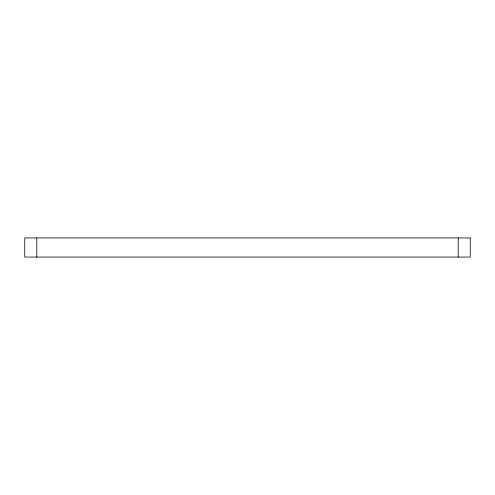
<?xml version="1.0" encoding="UTF-8"?>
<svg xmlns="http://www.w3.org/2000/svg" width="495" height="495" viewBox="0 0 495 495"><rect width="100%" height="100%" fill="white"/><g stroke="black" fill="none" stroke-linecap="round" stroke-linejoin="round"><path stroke-width="0.74" d="M458.209 237.94L458.209 257.06M36.791 237.94L36.791 257.06M470.25 237.94L24.75 237.94L24.75 257.06L470.25 257.06L470.25 237.94"/></g></svg>
